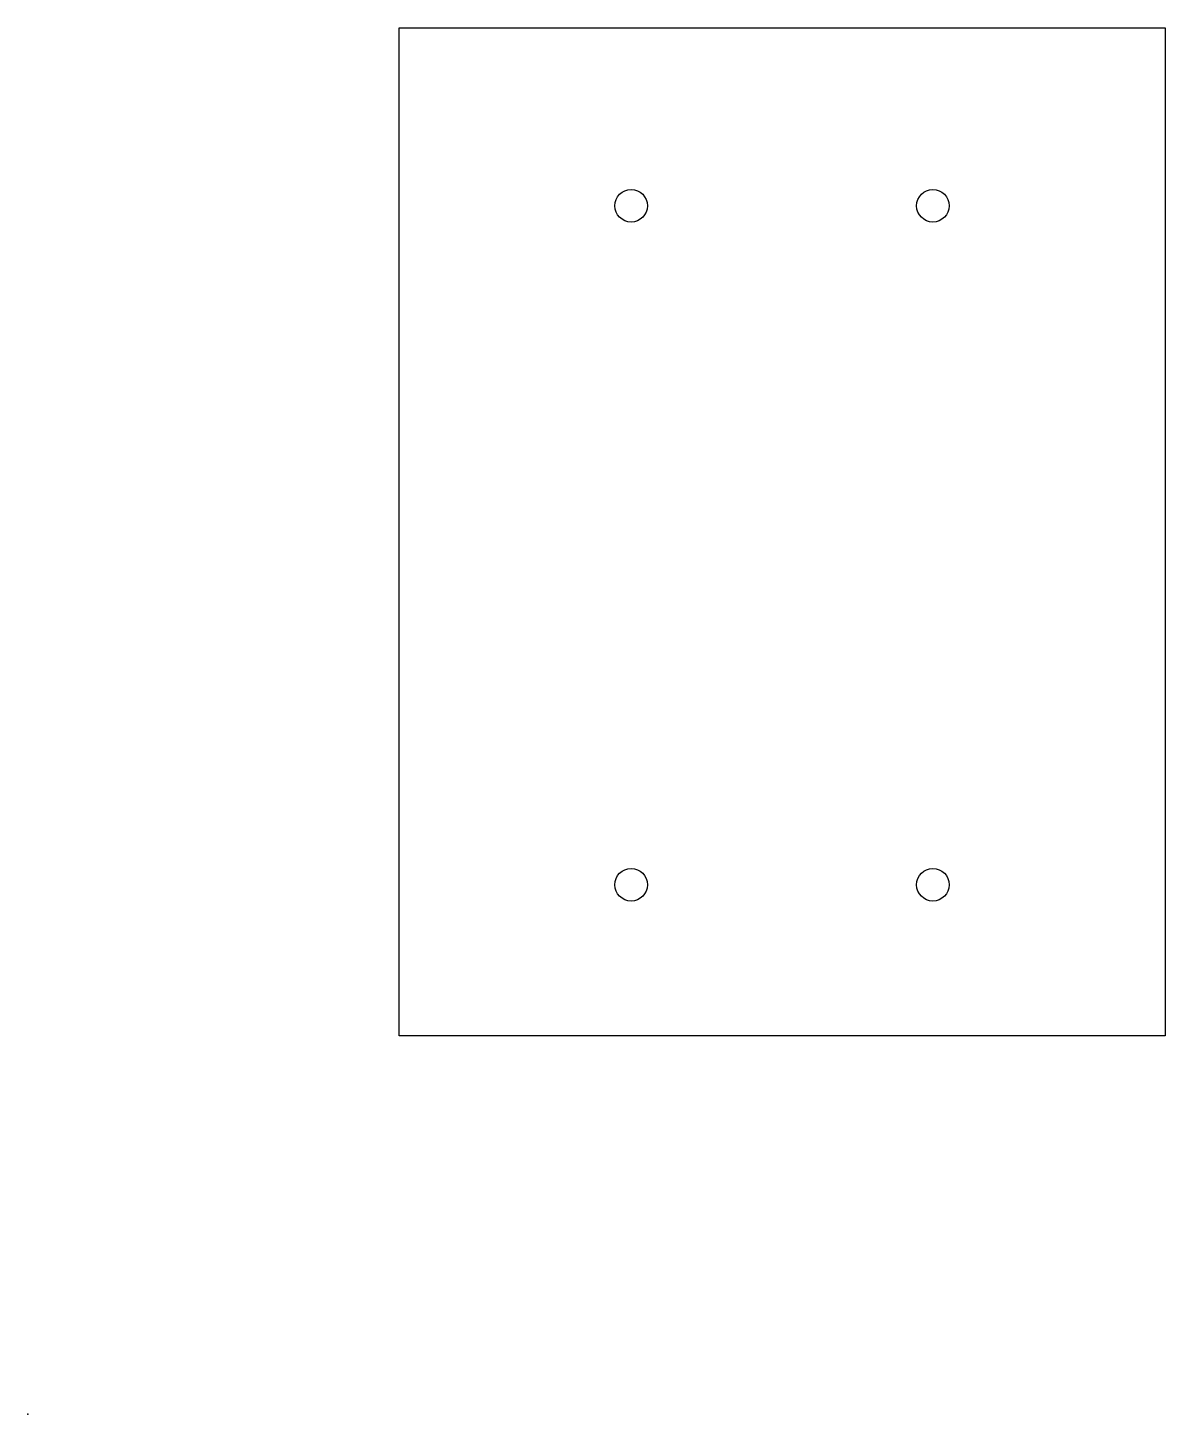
# Model space of a CAD drawing. Header units: centimetres. Extents: x 0 to 7.54, y 0 to 9.19.
import ezdxf

# ---------------------------------------------------------------- set-up
doc = ezdxf.new("R2010")
doc.units = ezdxf.units.CM
doc.header["$MEASUREMENT"] = 0
doc.layers.add('camera mount v1_Sketch1', color=7, linetype='Continuous')

msp = doc.modelspace()

# ---------------------------------------------------------------- linework, layer by layer
at = {"layer": 'camera mount v1_Sketch1'}
for p, q in [((2.4629, 9.1895), (7.5407, 9.1895)), ((2.4629, 2.5088), (2.4629, 9.1895)), ((7.5407, 9.1895), (7.5407, 2.5088)), ((7.5407, 2.5088), (2.4629, 2.5088))]:
    msp.add_line(p, q, dxfattribs=at)
for centre in [(4, 8.0093), (6, 8.0093), (4, 3.5093), (6, 3.5093)]:
    msp.add_circle(centre, 0.108, dxfattribs=at)
msp.add_point((0, 0), dxfattribs=at)

doc.saveas('drawing.dxf')
